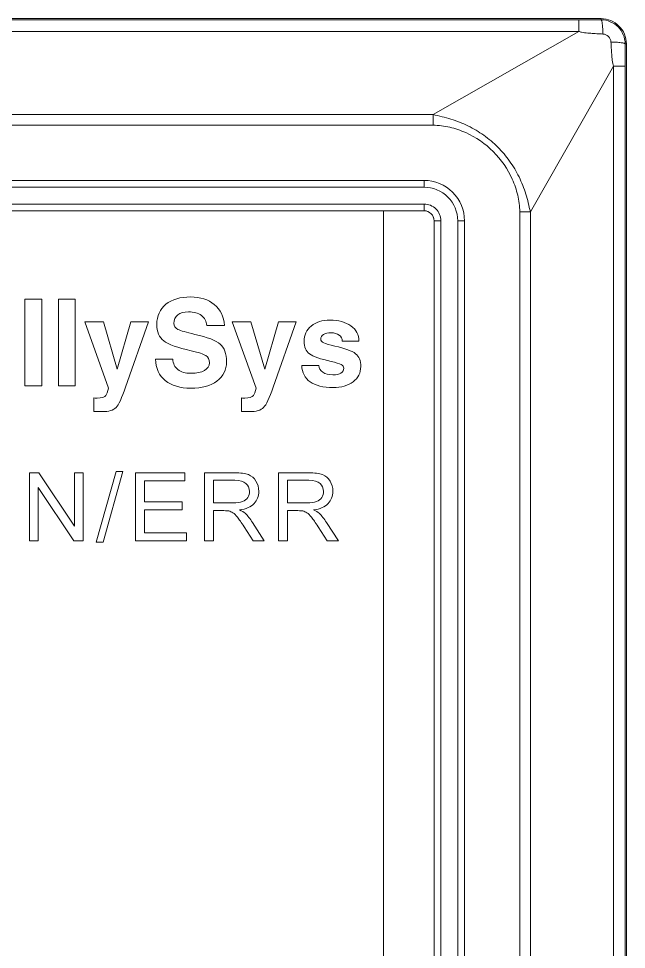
# Model space of a CAD drawing. Header units: millimetres. Extents: x 33157 to 59611, y -29750 to 1750.
# Drawn here: x 53707.82 to 53725.84, y -3944.52 to -3916.91 of the extents above; entities that cross this region are included whole.
import ezdxf

# ---------------------------------------------------------------- set-up
doc = ezdxf.new("R2010")
doc.units = ezdxf.units.MM
doc.layers.get('0').update_dxf_attribs({"lineweight": 18})

msp = doc.modelspace()

# ---------------------------------------------------------------- linework, layer by layer
at = {"lineweight": 9}
for p, q in [((53724.429, -3916.948), (53724.429, -3917.289)), ((53725.093, -3916.91), (53725.093, -3916.947)), ((53725.843, -3917.66), (53725.843, -3917.66)), ((53725.843, -3917.66), (53725.843, -4016.16)), ((53725.463, -3918.324), (53725.463, -4015.496)), ((53725.805, -3918.324), (53725.805, -4015.496)), ((53720.112, -3919.756), (53720.112, -3920.072)), ((53719.843, -3921.71), (53719.843, -3921.91)), ((53719.843, -3922.41), (53719.843, -3922.61)), ((53722.681, -3922.641), (53722.681, -3922.641)), ((53722.681, -3922.641), (53722.681, -4011.179)), ((53722.997, -3922.641), (53722.997, -3922.641)), ((53722.997, -3922.641), (53722.997, -4011.179)), ((53720.143, -3922.91), (53720.143, -3922.91)), ((53720.143, -3922.91), (53720.143, -4010.91)), ((53720.343, -3922.91), (53720.343, -3922.91)), ((53720.343, -3922.91), (53720.343, -4010.91)), ((53720.843, -3922.91), (53720.843, -4010.91)), ((53721.043, -3922.91), (53721.043, -4010.91))]:
    msp.add_line(p, q, dxfattribs=at)
for points in [[(53725.093, -3916.91), (53725.093, -3916.91), (53691.893, -3916.91), (53691.893, -3916.91)], [(53692.557, -3916.948), (53692.557, -3916.948), (53724.429, -3916.948), (53724.429, -3916.948)], [(53724.429, -3916.948), (53724.65, -3916.948), (53724.872, -3916.947), (53725.093, -3916.947)], [(53692.557, -3917.289), (53692.557, -3917.289), (53724.429, -3917.289), (53724.429, -3917.289)], [(53724.429, -3917.289), (53724.429, -3917.289), (53720.112, -3919.756), (53720.112, -3919.756)], [(53725.806, -3917.66), (53725.806, -3917.881), (53725.805, -3918.103), (53725.805, -3918.324)], [(53725.806, -3917.66), (53725.806, -3917.66), (53725.843, -3917.66), (53725.843, -3917.66)], [(53725.463, -3918.324), (53725.463, -3918.324), (53722.997, -3922.641), (53722.997, -3922.641)], [(53725.805, -3918.324), (53725.805, -3918.324), (53725.463, -3918.324), (53725.463, -3918.324)], [(53720.112, -3919.756), (53720.112, -3919.756), (53696.874, -3919.756), (53696.874, -3919.756)], [(53720.112, -3920.072), (53720.112, -3920.072), (53696.874, -3920.072), (53696.874, -3920.072)], [(53697.143, -3921.71), (53697.143, -3921.71), (53719.843, -3921.71), (53719.843, -3921.71)], [(53697.143, -3921.91), (53697.143, -3921.91), (53719.843, -3921.91), (53719.843, -3921.91)], [(53719.843, -3922.41), (53719.843, -3922.41), (53697.143, -3922.41), (53697.143, -3922.41)], [(53719.843, -3922.61), (53719.843, -3922.61), (53697.143, -3922.61), (53697.143, -3922.61)], [(53722.681, -3922.641), (53722.681, -3922.641), (53722.997, -3922.641), (53722.997, -3922.641)], [(53720.143, -3922.91), (53720.143, -3922.91), (53720.343, -3922.91), (53720.343, -3922.91)], [(53721.043, -3922.91), (53721.043, -3922.91), (53720.843, -3922.91), (53720.843, -3922.91)]]:
    msp.add_open_spline(points, degree=3, dxfattribs=at)
for points, knots in [([(53725.843, -3917.66), (53725.843, -3917.461), (53725.764, -3917.27), (53725.623, -3917.13), (53725.483, -3916.989), (53725.292, -3916.91), (53725.093, -3916.91)], [0, 0, 0, 0, 174115.630751, 174115.630751, 174115.630751, 348231.261503, 348231.261503, 348231.261503, 348231.261503]), ([(53725.806, -3917.66), (53725.806, -3917.471), (53725.731, -3917.289), (53725.597, -3917.156), (53725.464, -3917.022), (53725.282, -3916.947), (53725.093, -3916.947)], [0, 0, 0, 0, 174115.627665, 174115.627665, 174115.627665, 348231.25533, 348231.25533, 348231.25533, 348231.25533]), ([(53725.093, -3916.947), (53725.097, -3916.948), (53725.1, -3916.952), (53725.103, -3916.956), (53725.107, -3916.964), (53725.11, -3916.972), (53725.112, -3916.98), (53725.116, -3916.992), (53725.119, -3917.005), (53725.121, -3917.018), (53725.124, -3917.035), (53725.127, -3917.052), (53725.129, -3917.069), (53725.135, -3917.114), (53725.139, -3917.159), (53725.142, -3917.204), (53725.145, -3917.258), (53725.147, -3917.313), (53725.149, -3917.367)], [0, 0, 0, 0, 147816.266628, 147816.266628, 147816.266628, 295632.533256, 295632.533256, 295632.533256, 443448.799884, 443448.799884, 443448.799884, 591265.066511, 591265.066511, 591265.066511, 739081.333139, 739081.333139, 739081.333139, 886897.599767, 886897.599767, 886897.599767, 886897.599767]), ([(53724.429, -3917.289), (53724.457, -3917.301), (53724.487, -3917.307), (53724.516, -3917.313), (53724.546, -3917.319), (53724.576, -3917.323), (53724.606, -3917.327), (53724.666, -3917.334), (53724.727, -3917.34), (53724.787, -3917.344), (53724.847, -3917.349), (53724.907, -3917.353), (53724.968, -3917.357), (53725.028, -3917.361), (53725.088, -3917.364), (53725.149, -3917.367)], [0, 0, 0, 0, 150044.607472, 150044.607472, 150044.607472, 300089.214943, 300089.214943, 300089.214943, 450133.822415, 450133.822415, 450133.822415, 600178.429886, 600178.429886, 600178.429886, 750223.037358, 750223.037358, 750223.037358, 750223.037358]), ([(53725.149, -3917.367), (53725.208, -3917.371), (53725.267, -3917.398), (53725.311, -3917.442), (53725.355, -3917.486), (53725.382, -3917.545), (53725.386, -3917.604)], [0, 0, 0, 0, 174115.608515, 174115.608515, 174115.608515, 348231.21703, 348231.21703, 348231.21703, 348231.21703]), ([(53725.806, -3917.66), (53725.805, -3917.656), (53725.801, -3917.653), (53725.797, -3917.65), (53725.789, -3917.646), (53725.781, -3917.643), (53725.773, -3917.641), (53725.761, -3917.637), (53725.748, -3917.634), (53725.735, -3917.632), (53725.718, -3917.628), (53725.701, -3917.626), (53725.684, -3917.624), (53725.639, -3917.618), (53725.594, -3917.614), (53725.549, -3917.611), (53725.495, -3917.608), (53725.44, -3917.606), (53725.386, -3917.604)], [0, 0, 0, 0, 147818.810997, 147818.810997, 147818.810997, 295637.621994, 295637.621994, 295637.621994, 443456.432992, 443456.432992, 443456.432992, 591275.243989, 591275.243989, 591275.243989, 739094.054986, 739094.054986, 739094.054986, 886912.865983, 886912.865983, 886912.865983, 886912.865983]), ([(53725.386, -3917.604), (53725.389, -3917.665), (53725.392, -3917.725), (53725.396, -3917.785), (53725.4, -3917.845), (53725.404, -3917.906), (53725.408, -3917.966), (53725.413, -3918.026), (53725.419, -3918.086), (53725.426, -3918.147), (53725.433, -3918.207), (53725.442, -3918.268), (53725.463, -3918.324)], [0, 0, 0, 0, 154392.658124, 154392.658124, 154392.658124, 308785.316248, 308785.316248, 308785.316248, 463177.974372, 463177.974372, 463177.974372, 617570.632496, 617570.632496, 617570.632496, 617570.632496]), ([(53722.997, -3922.641), (53722.975, -3922.552), (53722.956, -3922.464), (53722.934, -3922.376), (53722.912, -3922.288), (53722.888, -3922.2), (53722.861, -3922.113), (53722.806, -3921.94), (53722.74, -3921.77), (53722.66, -3921.607), (53722.581, -3921.443), (53722.488, -3921.286), (53722.382, -3921.138), (53722.277, -3920.99), (53722.159, -3920.851), (53722.031, -3920.722), (53721.902, -3920.594), (53721.763, -3920.476), (53721.615, -3920.371), (53721.467, -3920.265), (53721.31, -3920.172), (53721.146, -3920.093), (53720.983, -3920.013), (53720.813, -3919.947), (53720.64, -3919.892), (53720.553, -3919.865), (53720.465, -3919.841), (53720.377, -3919.819), (53720.289, -3919.797), (53720.201, -3919.778), (53720.112, -3919.756)], [0, 0, 0, 0, 142553.204855, 142553.204855, 142553.204855, 285106.409709, 285106.409709, 285106.409709, 427659.614564, 427659.614564, 427659.614564, 570212.819419, 570212.819419, 570212.819419, 712766.024274, 712766.024274, 712766.024274, 855319.229128, 855319.229128, 855319.229128, 997872.433983, 997872.433983, 997872.433983, 1140425.638838, 1140425.638838, 1140425.638838, 1282978.843692, 1282978.843692, 1282978.843692, 1425532.048547, 1425532.048547, 1425532.048547, 1425532.048547]), ([(53722.681, -3922.641), (53722.681, -3922.474), (53722.658, -3922.308), (53722.621, -3922.146), (53722.583, -3921.984), (53722.529, -3921.826), (53722.461, -3921.674), (53722.325, -3921.371), (53722.132, -3921.092), (53721.897, -3920.856), (53721.661, -3920.621), (53721.382, -3920.428), (53721.079, -3920.292), (53720.927, -3920.224), (53720.769, -3920.17), (53720.607, -3920.132), (53720.445, -3920.094), (53720.278, -3920.072), (53720.112, -3920.072)], [0, 0, 0, 0, 147812.334658, 147812.334658, 147812.334658, 295624.669316, 295624.669316, 295624.669316, 443437.003974, 443437.003974, 443437.003974, 591249.338632, 591249.338632, 591249.338632, 739061.67329, 739061.67329, 739061.67329, 886874.007947, 886874.007947, 886874.007947, 886874.007947]), ([(53721.043, -3922.91), (53721.043, -3922.592), (53720.917, -3922.286), (53720.692, -3922.061), (53720.466, -3921.836), (53720.161, -3921.71), (53719.843, -3921.71)], [0, 0, 0, 0, 174108.315337, 174108.315337, 174108.315337, 348216.630674, 348216.630674, 348216.630674, 348216.630674]), ([(53720.843, -3922.91), (53720.843, -3922.645), (53720.738, -3922.39), (53720.55, -3922.203), (53720.363, -3922.015), (53720.108, -3921.91), (53719.843, -3921.91)], [0, 0, 0, 0, 174108.29864, 174108.29864, 174108.29864, 348216.597281, 348216.597281, 348216.597281, 348216.597281]), ([(53720.343, -3922.91), (53720.343, -3922.777), (53720.29, -3922.65), (53720.197, -3922.556), (53720.103, -3922.463), (53719.976, -3922.41), (53719.843, -3922.41)], [0, 0, 0, 0, 174108.257227, 174108.257227, 174108.257227, 348216.514455, 348216.514455, 348216.514455, 348216.514455]), ([(53720.143, -3922.91), (53720.143, -3922.83), (53720.111, -3922.754), (53720.055, -3922.698), (53719.999, -3922.642), (53719.923, -3922.61), (53719.843, -3922.61)], [0, 0, 0, 0, 174108.240619, 174108.240619, 174108.240619, 348216.481239, 348216.481239, 348216.481239, 348216.481239])]:
    msp.add_open_spline(points, degree=3, knots=knots, dxfattribs=at)
for points, knots in [([(53718.643, -3922.61), (53718.643, -3922.61), (53719.843, -3922.61), (53719.843, -3922.61), (53720.008, -3922.61), (53720.143, -3922.745), (53720.143, -3922.91), (53720.143, -3922.91), (53720.143, -3974.167), (53720.143, -3974.167), (53720.143, -3974.167), (53711.143, -3979.363), (53711.143, -3979.363), (53711.143, -3979.363), (53711.143, -3975.406), (53711.143, -3975.406), (53711.143, -3975.406), (53715.643, -3972.808), (53715.643, -3972.808), (53717.551, -3971.706), (53718.643, -3969.815), (53718.643, -3967.612), (53718.643, -3967.612), (53718.643, -3922.61), (53718.643, -3922.61)], [0, 0, 0, 0, 144512.040346, 144512.040346, 144512.040346, 289024.080692, 289024.080692, 289024.080692, 433536.121038, 433536.121038, 433536.121038, 578048.161383, 578048.161383, 578048.161383, 722560.201729, 722560.201729, 722560.201729, 867072.242075, 867072.242075, 867072.242075, 1011584.282421, 1011584.282421, 1011584.282421, 1156096.322767, 1156096.322767, 1156096.322767, 1156096.322767]), ([(53708.007, -3925.236), (53708.007, -3925.236), (53708.257, -3925.236), (53708.257, -3925.236), (53708.257, -3925.236), (53708.508, -3925.236), (53708.508, -3925.236), (53708.508, -3925.236), (53708.508, -3927.803), (53708.508, -3927.803), (53708.508, -3927.803), (53708.259, -3927.803), (53708.259, -3927.803), (53708.259, -3927.803), (53708.007, -3927.803), (53708.007, -3927.803), (53708.007, -3927.803), (53708.007, -3925.236), (53708.007, -3925.236)], [0, 0, 0, 0, 147783.491138, 147783.491138, 147783.491138, 295566.982276, 295566.982276, 295566.982276, 443350.473413, 443350.473413, 443350.473413, 591133.964551, 591133.964551, 591133.964551, 738917.455689, 738917.455689, 738917.455689, 886700.946827, 886700.946827, 886700.946827, 886700.946827]), ([(53709.001, -3925.236), (53709.001, -3925.236), (53709.25, -3925.236), (53709.25, -3925.236), (53709.25, -3925.236), (53709.502, -3925.236), (53709.502, -3925.236), (53709.502, -3925.236), (53709.502, -3927.803), (53709.502, -3927.803), (53709.502, -3927.803), (53709.252, -3927.803), (53709.252, -3927.803), (53709.252, -3927.803), (53709.001, -3927.803), (53709.001, -3927.803), (53709.001, -3927.803), (53709.001, -3925.236), (53709.001, -3925.236)], [0, 0, 0, 0, 147786.11936, 147786.11936, 147786.11936, 295572.23872, 295572.23872, 295572.23872, 443358.358081, 443358.358081, 443358.358081, 591144.477441, 591144.477441, 591144.477441, 738930.596801, 738930.596801, 738930.596801, 886716.716161, 886716.716161, 886716.716161, 886716.716161]), ([(53713.402, -3926.008), (53713.393, -3925.885), (53713.339, -3925.788), (53713.242, -3925.716), (53713.144, -3925.644), (53713.017, -3925.608), (53712.86, -3925.608), (53712.724, -3925.608), (53712.617, -3925.638), (53712.54, -3925.698), (53712.464, -3925.758), (53712.425, -3925.842), (53712.425, -3925.949), (53712.425, -3926.025), (53712.466, -3926.085), (53712.546, -3926.127), (53712.625, -3926.169), (53712.793, -3926.218), (53713.05, -3926.275), (53713.424, -3926.359), (53713.674, -3926.455), (53713.799, -3926.565), (53713.925, -3926.673), (53713.988, -3926.847), (53713.988, -3927.087), (53713.988, -3927.328), (53713.893, -3927.519), (53713.704, -3927.66), (53713.514, -3927.802), (53713.257, -3927.872), (53712.934, -3927.872), (53712.609, -3927.872), (53712.355, -3927.797), (53712.173, -3927.647), (53711.99, -3927.497), (53711.892, -3927.284), (53711.879, -3927.007), (53711.879, -3927.007), (53712.396, -3927.007), (53712.396, -3927.007), (53712.401, -3927.143), (53712.451, -3927.247), (53712.544, -3927.321), (53712.637, -3927.394), (53712.767, -3927.431), (53712.934, -3927.431), (53713.105, -3927.431), (53713.239, -3927.403), (53713.335, -3927.348), (53713.431, -3927.292), (53713.479, -3927.216), (53713.479, -3927.118), (53713.479, -3927.022), (53713.444, -3926.951), (53713.375, -3926.905), (53713.307, -3926.86), (53713.163, -3926.813), (53712.942, -3926.764), (53712.534, -3926.673), (53712.262, -3926.575), (53712.125, -3926.469), (53711.988, -3926.364), (53711.92, -3926.201), (53711.92, -3925.978), (53711.92, -3925.729), (53712.011, -3925.532), (53712.191, -3925.385), (53712.371, -3925.239), (53712.616, -3925.166), (53712.923, -3925.166), (53713.21, -3925.166), (53713.445, -3925.242), (53713.625, -3925.394), (53713.806, -3925.545), (53713.906, -3925.75), (53713.926, -3926.008), (53713.926, -3926.008), (53713.402, -3926.008), (53713.402, -3926.008)], [0, 0, 0, 0, 137679.199897, 137679.199897, 137679.199897, 275358.399795, 275358.399795, 275358.399795, 413037.599692, 413037.599692, 413037.599692, 550716.79959, 550716.79959, 550716.79959, 688395.999487, 688395.999487, 688395.999487, 826075.199384, 826075.199384, 826075.199384, 963754.399282, 963754.399282, 963754.399282, 1101433.599179, 1101433.599179, 1101433.599179, 1239112.799077, 1239112.799077, 1239112.799077, 1376791.998974, 1376791.998974, 1376791.998974, 1514471.198872, 1514471.198872, 1514471.198872, 1652150.398769, 1652150.398769, 1652150.398769, 1789829.598666, 1789829.598666, 1789829.598666, 1927508.798564, 1927508.798564, 1927508.798564, 2065187.998461, 2065187.998461, 2065187.998461, 2202867.198359, 2202867.198359, 2202867.198359, 2340546.398256, 2340546.398256, 2340546.398256, 2478225.598153, 2478225.598153, 2478225.598153, 2615904.798051, 2615904.798051, 2615904.798051, 2753583.997948, 2753583.997948, 2753583.997948, 2891263.197846, 2891263.197846, 2891263.197846, 3028942.397743, 3028942.397743, 3028942.397743, 3166621.597641, 3166621.597641, 3166621.597641, 3304300.797538, 3304300.797538, 3304300.797538, 3441979.997435, 3441979.997435, 3441979.997435, 3579659.197333, 3579659.197333, 3579659.197333, 3579659.197333]), ([(53710.995, -3927.843), (53710.885, -3928.163), (53710.791, -3928.364), (53710.713, -3928.446), (53710.635, -3928.527), (53710.496, -3928.568), (53710.295, -3928.568), (53710.295, -3928.568), (53710.056, -3928.563), (53710.056, -3928.563), (53710.056, -3928.563), (53710.056, -3928.161), (53710.056, -3928.161), (53710.068, -3928.166), (53710.1, -3928.168), (53710.152, -3928.168), (53710.286, -3928.168), (53710.373, -3928.141), (53710.414, -3928.086), (53710.44, -3928.051), (53710.465, -3927.979), (53710.491, -3927.87), (53710.491, -3927.87), (53709.783, -3925.904), (53709.783, -3925.904), (53709.783, -3925.904), (53710.058, -3925.904), (53710.058, -3925.904), (53710.058, -3925.904), (53710.336, -3925.904), (53710.336, -3925.904), (53710.336, -3925.904), (53710.749, -3927.313), (53710.749, -3927.313), (53710.749, -3927.313), (53710.75, -3927.313), (53710.75, -3927.313), (53710.75, -3927.313), (53711.152, -3925.904), (53711.152, -3925.904), (53711.152, -3925.904), (53711.414, -3925.904), (53711.414, -3925.904), (53711.414, -3925.904), (53711.676, -3925.904), (53711.676, -3925.904), (53711.676, -3925.904), (53710.995, -3927.843), (53710.995, -3927.843)], [0, 0, 0, 0, 139572.155658, 139572.155658, 139572.155658, 279144.311316, 279144.311316, 279144.311316, 418716.466974, 418716.466974, 418716.466974, 558288.622631, 558288.622631, 558288.622631, 697860.778289, 697860.778289, 697860.778289, 837432.933947, 837432.933947, 837432.933947, 977005.089605, 977005.089605, 977005.089605, 1116577.245263, 1116577.245263, 1116577.245263, 1256149.400921, 1256149.400921, 1256149.400921, 1395721.556578, 1395721.556578, 1395721.556578, 1535293.712236, 1535293.712236, 1535293.712236, 1674865.867894, 1674865.867894, 1674865.867894, 1814438.023552, 1814438.023552, 1814438.023552, 1954010.17921, 1954010.17921, 1954010.17921, 2093582.334868, 2093582.334868, 2093582.334868, 2233154.490525, 2233154.490525, 2233154.490525, 2233154.490525]), ([(53715.369, -3927.843), (53715.259, -3928.163), (53715.165, -3928.364), (53715.087, -3928.446), (53715.009, -3928.527), (53714.87, -3928.568), (53714.669, -3928.568), (53714.669, -3928.568), (53714.43, -3928.563), (53714.43, -3928.563), (53714.43, -3928.563), (53714.43, -3928.161), (53714.43, -3928.161), (53714.442, -3928.166), (53714.474, -3928.168), (53714.526, -3928.168), (53714.66, -3928.168), (53714.747, -3928.141), (53714.788, -3928.086), (53714.814, -3928.051), (53714.839, -3927.979), (53714.865, -3927.87), (53714.865, -3927.87), (53714.157, -3925.904), (53714.157, -3925.904), (53714.157, -3925.904), (53714.432, -3925.904), (53714.432, -3925.904), (53714.432, -3925.904), (53714.71, -3925.904), (53714.71, -3925.904), (53714.71, -3925.904), (53715.123, -3927.313), (53715.123, -3927.313), (53715.123, -3927.313), (53715.124, -3927.313), (53715.124, -3927.313), (53715.124, -3927.313), (53715.526, -3925.904), (53715.526, -3925.904), (53715.526, -3925.904), (53715.788, -3925.904), (53715.788, -3925.904), (53715.788, -3925.904), (53716.05, -3925.904), (53716.05, -3925.904), (53716.05, -3925.904), (53715.369, -3927.843), (53715.369, -3927.843)], [0, 0, 0, 0, 139583.08319, 139583.08319, 139583.08319, 279166.16638, 279166.16638, 279166.16638, 418749.24957, 418749.24957, 418749.24957, 558332.332759, 558332.332759, 558332.332759, 697915.415949, 697915.415949, 697915.415949, 837498.499139, 837498.499139, 837498.499139, 977081.582329, 977081.582329, 977081.582329, 1116664.665519, 1116664.665519, 1116664.665519, 1256247.748709, 1256247.748709, 1256247.748709, 1395830.831899, 1395830.831899, 1395830.831899, 1535413.915089, 1535413.915089, 1535413.915089, 1674996.998278, 1674996.998278, 1674996.998278, 1814580.081468, 1814580.081468, 1814580.081468, 1954163.164658, 1954163.164658, 1954163.164658, 2093746.247848, 2093746.247848, 2093746.247848, 2233329.331038, 2233329.331038, 2233329.331038, 2233329.331038]), ([(53717.419, -3926.474), (53717.419, -3926.401), (53717.388, -3926.342), (53717.328, -3926.297), (53717.267, -3926.253), (53717.187, -3926.231), (53717.087, -3926.231), (53716.99, -3926.231), (53716.914, -3926.247), (53716.86, -3926.28), (53716.806, -3926.314), (53716.779, -3926.36), (53716.779, -3926.419), (53716.779, -3926.461), (53716.81, -3926.497), (53716.872, -3926.528), (53716.932, -3926.557), (53717.04, -3926.589), (53717.195, -3926.624), (53717.503, -3926.692), (53717.708, -3926.767), (53717.812, -3926.849), (53717.916, -3926.93), (53717.968, -3927.058), (53717.968, -3927.233), (53717.968, -3927.419), (53717.892, -3927.569), (53717.742, -3927.682), (53717.591, -3927.796), (53717.392, -3927.852), (53717.145, -3927.852), (53716.852, -3927.852), (53716.627, -3927.796), (53716.469, -3927.685), (53716.311, -3927.573), (53716.227, -3927.41), (53716.217, -3927.196), (53716.217, -3927.196), (53716.727, -3927.196), (53716.727, -3927.196), (53716.73, -3927.283), (53716.769, -3927.352), (53716.843, -3927.401), (53716.917, -3927.451), (53717.017, -3927.476), (53717.144, -3927.476), (53717.244, -3927.476), (53717.323, -3927.458), (53717.38, -3927.424), (53717.436, -3927.39), (53717.464, -3927.342), (53717.464, -3927.28), (53717.464, -3927.237), (53717.437, -3927.2), (53717.382, -3927.17), (53717.328, -3927.141), (53717.232, -3927.111), (53717.094, -3927.081), (53716.773, -3927.009), (53716.558, -3926.933), (53716.45, -3926.852), (53716.342, -3926.773), (53716.288, -3926.65), (53716.288, -3926.484), (53716.288, -3926.296), (53716.358, -3926.143), (53716.498, -3926.028), (53716.638, -3925.912), (53716.823, -3925.854), (53717.052, -3925.854), (53717.311, -3925.854), (53717.519, -3925.911), (53717.677, -3926.024), (53717.835, -3926.138), (53717.915, -3926.288), (53717.915, -3926.474), (53717.915, -3926.474), (53717.915, -3926.474), (53717.915, -3926.474), (53717.915, -3926.474), (53717.419, -3926.474), (53717.419, -3926.474)], [0, 0, 0, 0, 137504.236345, 137504.236345, 137504.236345, 275008.472691, 275008.472691, 275008.472691, 412512.709036, 412512.709036, 412512.709036, 550016.945381, 550016.945381, 550016.945381, 687521.181726, 687521.181726, 687521.181726, 825025.418072, 825025.418072, 825025.418072, 962529.654417, 962529.654417, 962529.654417, 1100033.890762, 1100033.890762, 1100033.890762, 1237538.127108, 1237538.127108, 1237538.127108, 1375042.363453, 1375042.363453, 1375042.363453, 1512546.599798, 1512546.599798, 1512546.599798, 1650050.836144, 1650050.836144, 1650050.836144, 1787555.072489, 1787555.072489, 1787555.072489, 1925059.308834, 1925059.308834, 1925059.308834, 2062563.545179, 2062563.545179, 2062563.545179, 2200067.781525, 2200067.781525, 2200067.781525, 2337572.01787, 2337572.01787, 2337572.01787, 2475076.254215, 2475076.254215, 2475076.254215, 2612580.490561, 2612580.490561, 2612580.490561, 2750084.726906, 2750084.726906, 2750084.726906, 2887588.963251, 2887588.963251, 2887588.963251, 3025093.199597, 3025093.199597, 3025093.199597, 3162597.435942, 3162597.435942, 3162597.435942, 3300101.672287, 3300101.672287, 3300101.672287, 3437605.908632, 3437605.908632, 3437605.908632, 3575110.144978, 3575110.144978, 3575110.144978, 3712614.381323, 3712614.381323, 3712614.381323, 3712614.381323]), ([(53708.147, -3932.403), (53708.147, -3932.403), (53708.147, -3930.382), (53708.147, -3930.382), (53708.147, -3930.382), (53708.422, -3930.382), (53708.422, -3930.382), (53708.422, -3930.382), (53709.482, -3931.968), (53709.482, -3931.968), (53709.482, -3931.968), (53709.482, -3930.382), (53709.482, -3930.382), (53709.482, -3930.382), (53709.739, -3930.382), (53709.739, -3930.382), (53709.739, -3930.382), (53709.739, -3932.403), (53709.739, -3932.403), (53709.739, -3932.403), (53709.464, -3932.403), (53709.464, -3932.403), (53709.464, -3932.403), (53708.404, -3930.817), (53708.404, -3930.817), (53708.404, -3930.817), (53708.404, -3932.403), (53708.404, -3932.403), (53708.404, -3932.403), (53708.147, -3932.403), (53708.147, -3932.403)], [0, 0, 0, 0, 142529.682169, 142529.682169, 142529.682169, 285059.364337, 285059.364337, 285059.364337, 427589.046506, 427589.046506, 427589.046506, 570118.728675, 570118.728675, 570118.728675, 712648.410843, 712648.410843, 712648.410843, 855178.093012, 855178.093012, 855178.093012, 997707.775181, 997707.775181, 997707.775181, 1140237.45735, 1140237.45735, 1140237.45735, 1282767.139518, 1282767.139518, 1282767.139518, 1425296.821687, 1425296.821687, 1425296.821687, 1425296.821687]), ([(53710.127, -3932.437), (53710.127, -3932.437), (53710.714, -3930.348), (53710.714, -3930.348), (53710.714, -3930.348), (53710.914, -3930.348), (53710.914, -3930.348), (53710.914, -3930.348), (53710.327, -3932.437), (53710.327, -3932.437), (53710.327, -3932.437), (53710.127, -3932.437), (53710.127, -3932.437)], [0, 0, 0, 0, 154369.158826, 154369.158826, 154369.158826, 308738.317652, 308738.317652, 308738.317652, 463107.476478, 463107.476478, 463107.476478, 617476.635304, 617476.635304, 617476.635304, 617476.635304]), ([(53711.291, -3932.403), (53711.291, -3932.403), (53711.291, -3930.382), (53711.291, -3930.382), (53711.291, -3930.382), (53712.75, -3930.382), (53712.75, -3930.382), (53712.75, -3930.382), (53712.75, -3930.619), (53712.75, -3930.619), (53712.75, -3930.619), (53711.559, -3930.619), (53711.559, -3930.619), (53711.559, -3930.619), (53711.559, -3931.24), (53711.559, -3931.24), (53711.559, -3931.24), (53712.674, -3931.24), (53712.674, -3931.24), (53712.674, -3931.24), (53712.674, -3931.477), (53712.674, -3931.477), (53712.674, -3931.477), (53711.559, -3931.477), (53711.559, -3931.477), (53711.559, -3931.477), (53711.559, -3932.166), (53711.559, -3932.166), (53711.559, -3932.166), (53712.798, -3932.166), (53712.798, -3932.166), (53712.798, -3932.166), (53712.798, -3932.403), (53712.798, -3932.403), (53712.798, -3932.403), (53711.291, -3932.403), (53711.291, -3932.403)], [0, 0, 0, 0, 141222.089107, 141222.089107, 141222.089107, 282444.178215, 282444.178215, 282444.178215, 423666.267322, 423666.267322, 423666.267322, 564888.35643, 564888.35643, 564888.35643, 706110.445537, 706110.445537, 706110.445537, 847332.534644, 847332.534644, 847332.534644, 988554.623752, 988554.623752, 988554.623752, 1129776.712859, 1129776.712859, 1129776.712859, 1270998.801966, 1270998.801966, 1270998.801966, 1412220.891074, 1412220.891074, 1412220.891074, 1553442.980181, 1553442.980181, 1553442.980181, 1694665.069289, 1694665.069289, 1694665.069289, 1694665.069289]), ([(53713.331, -3932.403), (53713.331, -3932.403), (53713.331, -3930.382), (53713.331, -3930.382), (53713.331, -3930.382), (53714.226, -3930.382), (53714.226, -3930.382), (53714.406, -3930.382), (53714.543, -3930.4), (53714.637, -3930.437), (53714.73, -3930.473), (53714.805, -3930.537), (53714.861, -3930.629), (53714.917, -3930.72), (53714.945, -3930.822), (53714.945, -3930.933), (53714.945, -3931.076), (53714.898, -3931.197), (53714.806, -3931.296), (53714.713, -3931.394), (53714.57, -3931.456), (53714.376, -3931.483), (53714.447, -3931.517), (53714.501, -3931.551), (53714.537, -3931.583), (53714.616, -3931.655), (53714.689, -3931.745), (53714.759, -3931.853), (53714.759, -3931.853), (53715.108, -3932.403), (53715.108, -3932.403), (53715.108, -3932.403), (53714.774, -3932.403), (53714.774, -3932.403), (53714.774, -3932.403), (53714.507, -3931.982), (53714.507, -3931.982), (53714.429, -3931.861), (53714.365, -3931.768), (53714.315, -3931.703), (53714.264, -3931.639), (53714.219, -3931.594), (53714.179, -3931.568), (53714.139, -3931.543), (53714.098, -3931.525), (53714.057, -3931.515), (53714.027, -3931.509), (53713.977, -3931.505), (53713.908, -3931.505), (53713.908, -3931.505), (53713.599, -3931.505), (53713.599, -3931.505), (53713.599, -3931.505), (53713.599, -3932.403), (53713.599, -3932.403), (53713.599, -3932.403), (53713.331, -3932.403), (53713.331, -3932.403)], [0, 0, 0, 0, 138701.149772, 138701.149772, 138701.149772, 277402.299543, 277402.299543, 277402.299543, 416103.449315, 416103.449315, 416103.449315, 554804.599086, 554804.599086, 554804.599086, 693505.748858, 693505.748858, 693505.748858, 832206.89863, 832206.89863, 832206.89863, 970908.048401, 970908.048401, 970908.048401, 1109609.198173, 1109609.198173, 1109609.198173, 1248310.347944, 1248310.347944, 1248310.347944, 1387011.497716, 1387011.497716, 1387011.497716, 1525712.647488, 1525712.647488, 1525712.647488, 1664413.797259, 1664413.797259, 1664413.797259, 1803114.947031, 1803114.947031, 1803114.947031, 1941816.096803, 1941816.096803, 1941816.096803, 2080517.246574, 2080517.246574, 2080517.246574, 2219218.396346, 2219218.396346, 2219218.396346, 2357919.546117, 2357919.546117, 2357919.546117, 2496620.695889, 2496620.695889, 2496620.695889, 2635321.845661, 2635321.845661, 2635321.845661, 2635321.845661]), ([(53715.525, -3932.403), (53715.525, -3932.403), (53715.525, -3930.382), (53715.525, -3930.382), (53715.525, -3930.382), (53716.421, -3930.382), (53716.421, -3930.382), (53716.601, -3930.382), (53716.738, -3930.4), (53716.832, -3930.437), (53716.925, -3930.473), (53717, -3930.537), (53717.056, -3930.629), (53717.112, -3930.72), (53717.14, -3930.822), (53717.14, -3930.933), (53717.14, -3931.076), (53717.093, -3931.197), (53717, -3931.296), (53716.908, -3931.394), (53716.765, -3931.456), (53716.571, -3931.483), (53716.642, -3931.517), (53716.696, -3931.551), (53716.732, -3931.583), (53716.81, -3931.655), (53716.884, -3931.745), (53716.953, -3931.853), (53716.953, -3931.853), (53717.303, -3932.403), (53717.303, -3932.403), (53717.303, -3932.403), (53716.969, -3932.403), (53716.969, -3932.403), (53716.969, -3932.403), (53716.702, -3931.982), (53716.702, -3931.982), (53716.624, -3931.861), (53716.56, -3931.768), (53716.509, -3931.703), (53716.459, -3931.639), (53716.413, -3931.594), (53716.373, -3931.568), (53716.334, -3931.543), (53716.293, -3931.525), (53716.252, -3931.515), (53716.222, -3931.509), (53716.172, -3931.505), (53716.103, -3931.505), (53716.103, -3931.505), (53715.794, -3931.505), (53715.794, -3931.505), (53715.794, -3931.505), (53715.794, -3932.403), (53715.794, -3932.403), (53715.794, -3932.403), (53715.525, -3932.403), (53715.525, -3932.403)], [0, 0, 0, 0, 138706.602541, 138706.602541, 138706.602541, 277413.205082, 277413.205082, 277413.205082, 416119.807623, 416119.807623, 416119.807623, 554826.410164, 554826.410164, 554826.410164, 693533.012705, 693533.012705, 693533.012705, 832239.615247, 832239.615247, 832239.615247, 970946.217788, 970946.217788, 970946.217788, 1109652.820329, 1109652.820329, 1109652.820329, 1248359.42287, 1248359.42287, 1248359.42287, 1387066.025411, 1387066.025411, 1387066.025411, 1525772.627952, 1525772.627952, 1525772.627952, 1664479.230493, 1664479.230493, 1664479.230493, 1803185.833034, 1803185.833034, 1803185.833034, 1941892.435575, 1941892.435575, 1941892.435575, 2080599.038116, 2080599.038116, 2080599.038116, 2219305.640658, 2219305.640658, 2219305.640658, 2358012.243199, 2358012.243199, 2358012.243199, 2496718.84574, 2496718.84574, 2496718.84574, 2635425.448281, 2635425.448281, 2635425.448281, 2635425.448281]), ([(53713.599, -3931.274), (53713.599, -3931.274), (53714.172, -3931.274), (53714.172, -3931.274), (53714.295, -3931.274), (53714.39, -3931.261), (53714.458, -3931.236), (53714.527, -3931.211), (53714.579, -3931.17), (53714.615, -3931.115), (53714.65, -3931.059), (53714.668, -3930.999), (53714.668, -3930.933), (53714.668, -3930.838), (53714.634, -3930.759), (53714.565, -3930.697), (53714.496, -3930.636), (53714.386, -3930.605), (53714.237, -3930.605), (53714.237, -3930.605), (53713.599, -3930.605), (53713.599, -3930.605), (53713.599, -3930.605), (53713.599, -3931.274), (53713.599, -3931.274)], [0, 0, 0, 0, 144519.959091, 144519.959091, 144519.959091, 289039.918182, 289039.918182, 289039.918182, 433559.877272, 433559.877272, 433559.877272, 578079.836363, 578079.836363, 578079.836363, 722599.795454, 722599.795454, 722599.795454, 867119.754545, 867119.754545, 867119.754545, 1011639.713635, 1011639.713635, 1011639.713635, 1156159.672726, 1156159.672726, 1156159.672726, 1156159.672726]), ([(53715.794, -3931.274), (53715.794, -3931.274), (53716.367, -3931.274), (53716.367, -3931.274), (53716.49, -3931.274), (53716.585, -3931.261), (53716.653, -3931.236), (53716.722, -3931.211), (53716.774, -3931.17), (53716.81, -3931.115), (53716.845, -3931.059), (53716.863, -3930.999), (53716.863, -3930.933), (53716.863, -3930.838), (53716.829, -3930.759), (53716.76, -3930.697), (53716.691, -3930.636), (53716.581, -3930.605), (53716.432, -3930.605), (53716.432, -3930.605), (53715.794, -3930.605), (53715.794, -3930.605), (53715.794, -3930.605), (53715.794, -3931.274), (53715.794, -3931.274)], [0, 0, 0, 0, 144525.636002, 144525.636002, 144525.636002, 289051.272005, 289051.272005, 289051.272005, 433576.908007, 433576.908007, 433576.908007, 578102.544009, 578102.544009, 578102.544009, 722628.180012, 722628.180012, 722628.180012, 867153.816014, 867153.816014, 867153.816014, 1011679.452016, 1011679.452016, 1011679.452016, 1156205.088019, 1156205.088019, 1156205.088019, 1156205.088019])]:
    msp.add_open_spline(points, degree=3, knots=knots)

doc.saveas('drawing.dxf')
